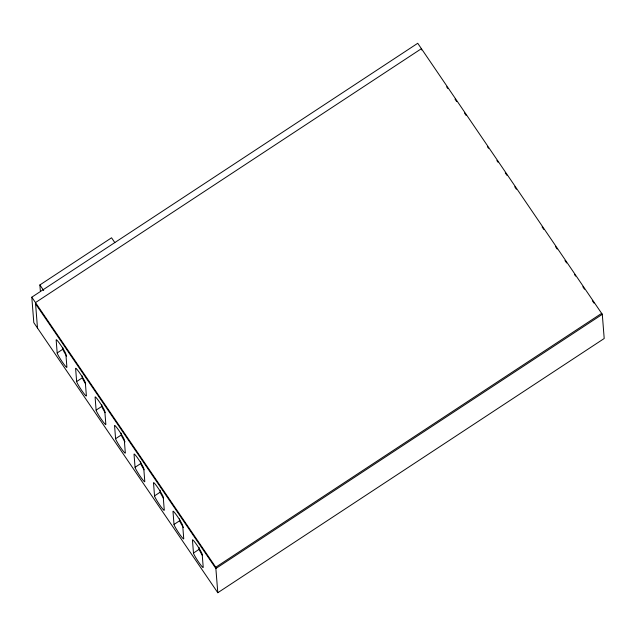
<?xml version="1.0" encoding="UTF-8"?>
<svg xmlns="http://www.w3.org/2000/svg" width="636" height="636" viewBox="0 0 636 636"><rect width="100%" height="100%" fill="white"/><g stroke="black" fill="none" stroke-linecap="round" stroke-linejoin="round"><path stroke-width="0.95" d="M40.346 290.867L39.877 284.952L111.554 237.8L114.83 242.602M31.8 297.187L417.741 43.28L602.3 314.335L604.2 338.511L217.798 592.72L33.803 322.635L31.8 297.187L215.763 567.233L217.798 592.72M57.176 352.956L56.143 339.87A8.769 0.827 56.7 0 1 60.881 345.332A8.769 0.827 56.7 0 1 65.882 354.165L66.907 367.25A8.769 0.827 56.7 0 1 62.177 361.789A8.769 0.827 56.7 0 1 57.176 352.956L62.884 349.204L62.733 347.328M76.646 381.544L75.612 368.451A8.769 0.827 56.7 0 1 80.351 373.92A8.769 0.827 56.7 0 1 85.351 382.745L86.385 395.831A8.769 0.827 56.7 0 1 81.647 390.369A8.769 0.827 56.7 0 1 76.646 381.544L82.354 377.784L82.211 375.916M96.116 410.125L95.09 397.039A8.769 0.827 56.7 0 1 99.82 402.501A8.769 0.827 56.7 0 1 104.821 411.333L105.854 424.419A8.769 0.827 56.7 0 1 101.116 418.957A8.769 0.827 56.7 0 1 96.116 410.125L101.832 406.364L101.681 404.496M115.593 438.713L114.559 425.619A8.769 0.827 56.7 0 1 119.298 431.081A8.769 0.827 56.7 0 1 124.298 439.913L125.324 452.999A8.769 0.827 56.7 0 1 120.594 447.537A8.769 0.827 56.7 0 1 115.593 438.713L121.301 434.952L121.15 433.084M135.063 467.293L134.029 454.207A8.769 0.827 56.7 0 1 138.767 459.669A8.769 0.827 56.7 0 1 143.768 468.501L144.801 481.587A8.769 0.827 56.7 0 1 140.063 476.125A8.769 0.827 56.7 0 1 135.063 467.293L140.771 463.533L140.628 461.664M154.532 495.881L153.507 482.788A8.769 0.827 56.7 0 1 158.237 488.249A8.769 0.827 56.7 0 1 163.237 497.082L164.271 510.167A8.769 0.827 56.7 0 1 159.533 504.706A8.769 0.827 56.7 0 1 154.532 495.881L160.248 492.121L160.097 490.253M174.01 524.462L172.976 511.376A8.769 0.827 56.7 0 1 177.714 516.837A8.769 0.827 56.7 0 1 182.715 525.662L183.74 538.756A8.769 0.827 56.7 0 1 179.01 533.294A8.769 0.827 56.7 0 1 174.01 524.462L179.718 520.701L179.575 518.833M193.479 553.042L192.446 539.956A8.769 0.827 56.7 0 1 197.184 545.418A8.769 0.827 56.7 0 1 202.184 554.25L203.218 567.336A8.769 0.827 56.7 0 1 198.48 561.874A8.769 0.827 56.7 0 1 193.479 553.042L199.187 549.289L199.044 547.421M215.763 567.233L601.704 313.325L601.807 314.597M215.866 568.505L602.3 314.335M446.639 86.822L447.752 88.46M455.01 99.113L456.688 101.569M464.503 113.041L466.172 115.498M487.383 146.63L488.504 148.268M496.875 160.558L497.988 162.196M505.246 172.849L506.916 175.305M514.731 186.777L516.408 189.234M542.087 226.925L543.756 229.381M555.482 246.593L557.152 249.05M564.967 260.522L566.644 262.978M574.459 274.45L575.572 276.088M582.83 286.741L584.5 289.197M592.315 300.669L593.992 303.126M39.877 284.952L43.693 290.557M35.576 303.857L215.898 568.544M421.525 49.95L421.422 48.678L35.481 302.585L37.484 328.033M202.518 555.57A8.769 0.827 56.7 0 1 199.187 549.289M183.454 527.626A8.769 0.827 56.7 0 1 179.718 520.701M144.102 469.821A8.769 0.827 56.7 0 1 140.771 463.533M125.038 441.877A8.769 0.827 56.7 0 1 121.301 434.952M105.155 412.653A8.769 0.827 56.7 0 1 101.832 406.364M85.685 384.072A8.769 0.827 56.7 0 1 82.354 377.784M66.621 356.12A8.769 0.827 56.7 0 1 62.884 349.204M163.571 498.409A8.769 0.827 56.7 0 1 160.248 492.121"/></g></svg>
